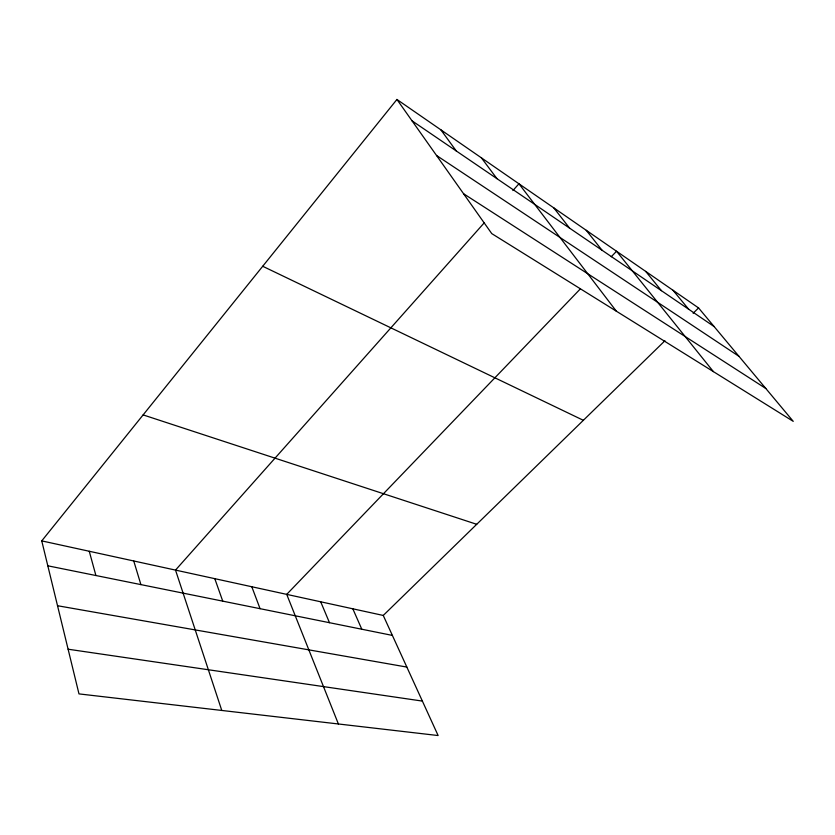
<?xml version="1.0" encoding="UTF-8"?>
<svg xmlns="http://www.w3.org/2000/svg" width="835" height="835" viewBox="0 0 835 835"><rect width="100%" height="100%" fill="white"/><g stroke="black" fill="none" stroke-linecap="round" stroke-linejoin="round"><path stroke-width="1.25" d="M41.75 540.892L383.255 615.447L438.124 735.541L78.981 693.895L41.75 540.892L396.928 99.459L698.571 307.938L793.25 421.351L491.752 233.602L396.928 99.459M484.446 222.58L175.517 570.096L221.776 710.46M512.899 190.568L518.942 183.784L616.345 311.184M580.335 288.9L286.718 594.374L338.394 723.976M611.241 256.752L616.533 251.241L713.403 371.627M383.255 615.447L664.931 340.753M693.123 313.261L698.571 307.938M68.105 649.212L422.385 701.087M57.531 605.73L406.833 667.071M47.814 565.806L392.366 635.404M143.119 414.901L476.712 524.296M262.712 266.271L583.352 420.308M463.571 193.73L765.82 388.494M436.538 155.477L738.954 356.315M412.041 120.835L714.134 326.579M672.989 290.256L688.645 309.221M645.695 271.396L661.435 290.684M586.243 230.303L602.056 250.249M553.793 207.873L569.585 228.132M481.398 157.836L496.992 178.7M440.849 129.811L456.254 150.947M352.829 608.809L361.795 629.235M320.703 601.795L329.481 622.701M251.794 586.744L260.071 608.684M214.793 578.665L222.747 601.137M133.746 560.974L140.906 584.615M89.251 551.267L95.91 575.524"/></g></svg>
